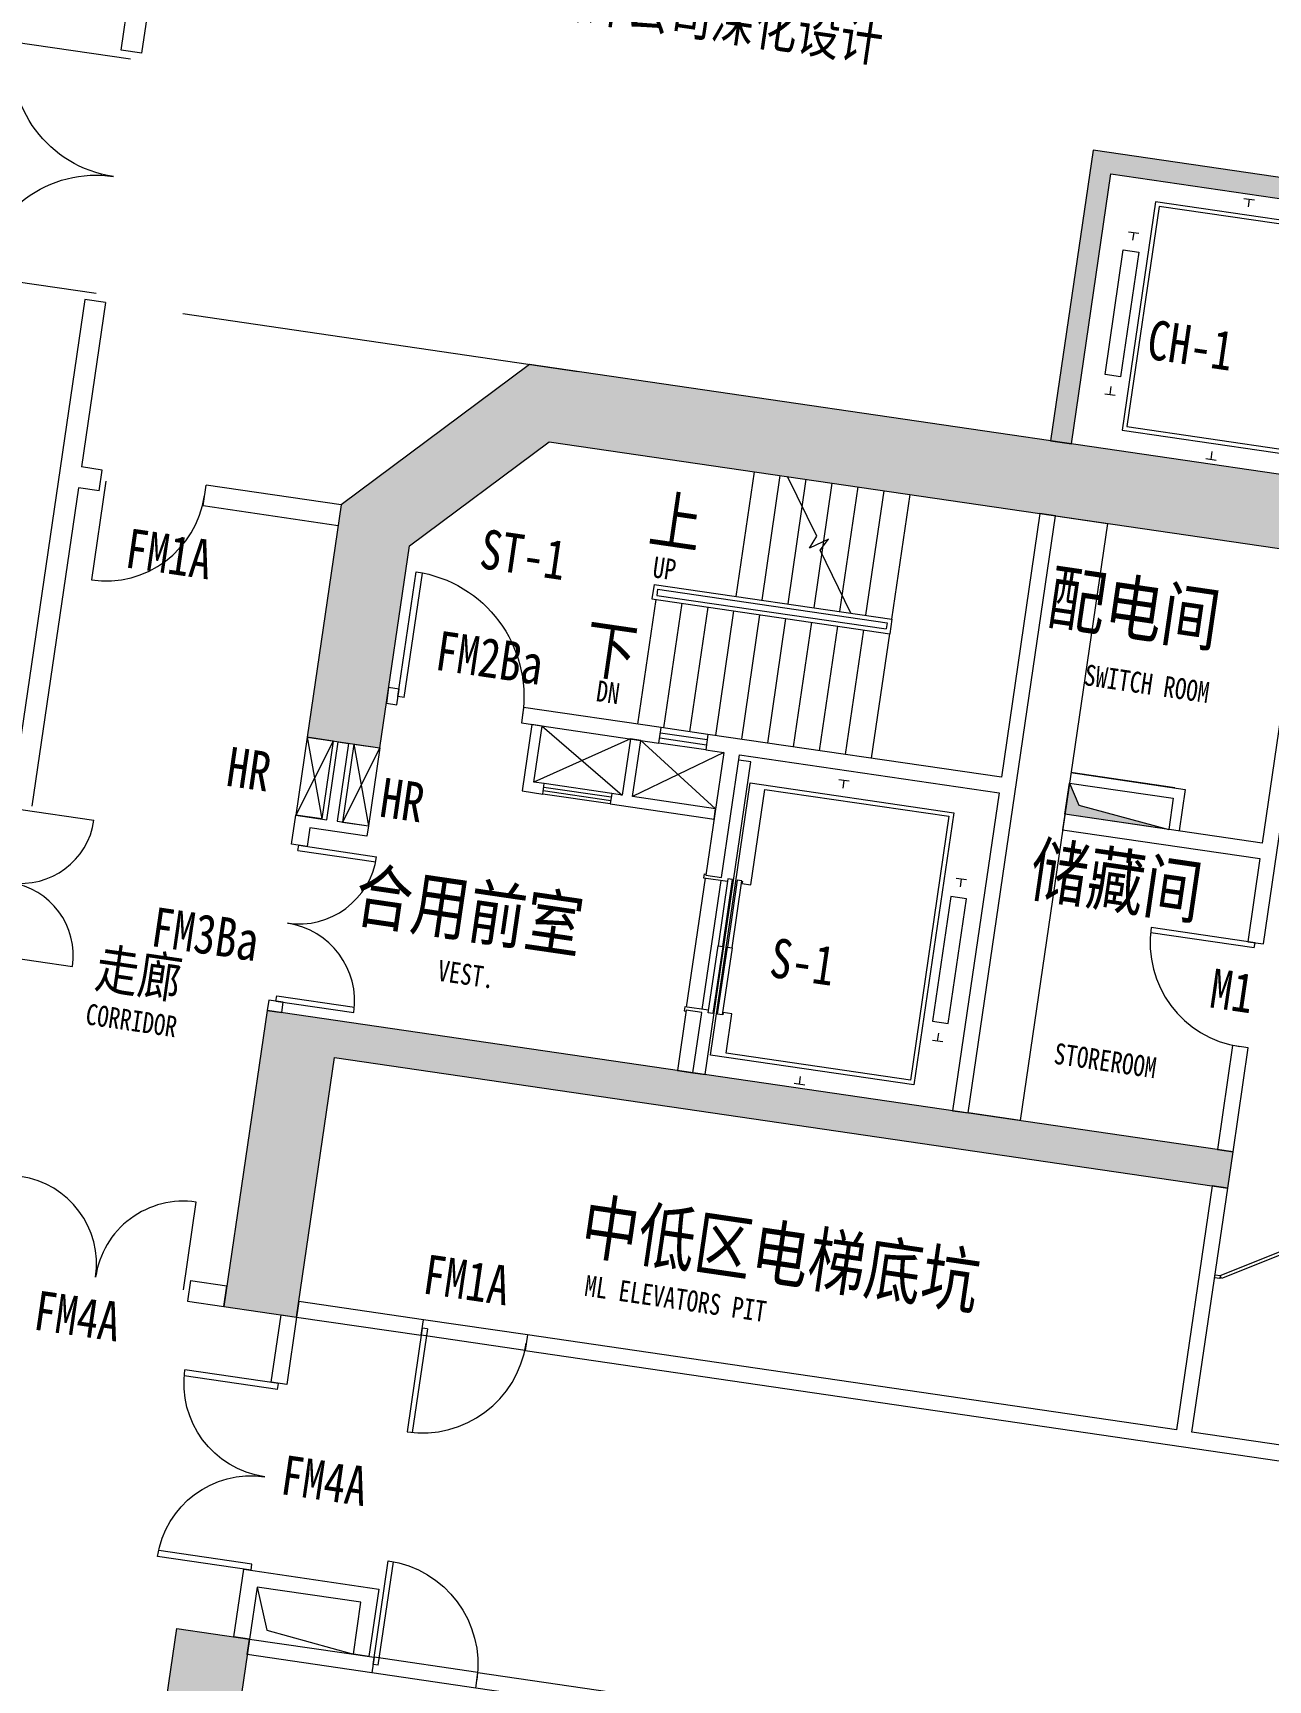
# Model space of a CAD drawing. Header units: inches. Extents: x -414268 to 632271, y -366004 to 318730.
# Drawn here: x 527222 to 538989, y 95382 to 111074 of the extents above; entities that cross this region are included whole.
import ezdxf
from ezdxf.enums import TextEntityAlignment as Align

# ---------------------------------------------------------------- set-up
doc = ezdxf.new("R2010")
doc.units = ezdxf.units.IN
doc.header["$LTSCALE"] = 1200
doc.header["$MEASUREMENT"] = 0
doc.layers.get('0').update_dxf_attribs({"linetype": 'CONTINUOUS', "lineweight": 0})
doc.layers.get('DEFPOINTS').update_dxf_attribs({"linetype": 'CONTINUOUS', "lineweight": 0})
for name, color, linetype, lineweight in [('0--尺寸', 3, 'CONTINUOUS', 0), ('a-door-p', 7, 'CONTINUOUS', 0), ('COL-HATCH', 7, 'CONTINUOUS', 0), ('COLUMN', 7, 'CONTINUOUS', 0), ('ELEV-DOOR', 7, 'CONTINUOUS', 0), ('ELEV-EVTR', 7, 'CONTINUOUS', 0), ('EN-TEXT', 7, 'CONTINUOUS', 0), ('GROUND', 7, 'CONTINUOUS', 0), ('HATCH', 7, 'CONTINUOUS', 0), ('LEE-KT1', 7, 'CONTINUOUS', 0), ('LVL_31-39$0$a-door-p', 7, 'CONTINUOUS', 0), ('PUB_TEXT', 7, 'CONTINUOUS', 0), ('STAIR', 7, 'CONTINUOUS', 0), ('TEXT-EN', 7, 'CONTINUOUS', 0), ('WALL', 7, 'CONTINUOUS', 0), ('WINDOW', 7, 'CONTINUOUS', 0), ('WINDOW_TEXT', 7, 'CONTINUOUS', 0), ('井道', 7, 'CONTINUOUS', 0), ('消火栓', 7, 'CONTINUOUS', 0)]:
    doc.layers.add(name, color=color, linetype=linetype, lineweight=lineweight)
doc.styles.add('-黑体', font='simhei.ttf', dxfattribs={"width": 0.8})
doc.styles.add('COL-GRID-UG-1_8A_200701112', font='romans.shx', dxfattribs={"width": 0.85})
doc.styles.add('SIMPLEX', font='SIMPLEX.SHX')
doc.dimstyles.new('DIMN150', dxfattribs={"dimscale": 1.5, "dimtxt": 250, "dimasz": 1, "dimexe": 250, "dimexo": 300, "dimgap": 150, "dimtad": 1, "dimdec": 0, "dimzin": 0, "dimdsep": 46, "dimtxsty": 'COL-GRID-UG-1_8A_200701112', "dimblk": '_DIMX', "dimcen": 0.09, "dimdle": 0.375, "dimclrd": 1, "dimclre": 1, "dimclrt": 7, "dimadec": 0, "dimazin": 0, "dimtfac": 1, "dimtdec": 0, "dimtix": 1, "dimtmove": 0, "dimatfit": 3, "dimldrblk": '_DIMX', "dimfxl": 250, "dimtolj": 1, "dimtzin": 0, "dimarcsym": 0})

# ---------------------------------------------------------------- blocks, each defined once
blk = doc.blocks.new('_DBLK1')
for p, q in [((-0.47, 0), (-0.47, -0.47)), ((0.47, 0), (0.47, -0.47))]:
    blk.add_line(p, q)
for centre, start, end in [((-0.47, 0), 270, 0), ((0.47, 0), 180, 270)]:
    blk.add_arc(centre, 0.47, start, end)
at = {"layer": 'WINDOW_TEXT', "style": 'SIMPLEX', "flags": 9}
blk.add_attdef('A', text='', height=1, dxfattribs=at).set_placement((0, 1.5), align=Align.MIDDLE)
blk = doc.blocks.new('_DBLK')
blk.add_line((-0.45, 0), (-0.45, -0.95))
blk.add_arc((-0.45, 0), 0.95, 270, 0)
at = {"layer": 'WINDOW_TEXT', "style": 'SIMPLEX', "flags": 9}
blk.add_attdef('A', text='', height=1, dxfattribs=at).set_placement((0, 1.5), align=Align.MIDDLE)
blk = doc.blocks.new('_A1LBT')
for p, q in [((0.45, 0), (0.45, 0.997)), ((0.5, 0), (0.5, 1)), ((0.45, 0), (0.5, 0))]:
    blk.add_line(p, q)
blk.add_arc((0.5, 0), 1, 90, 180)
blk = doc.blocks.new('_A0LCF')
for p, q in [((-0.5, 0), (-0.5, 0.5)), ((-0.4667, 0), (-0.4667, 0.4989)), ((0.4667, 0), (0.4667, 0.4989)), ((0.5, 0), (0.5, 0.5)), ((-0.4667, 0), (-0.5, 0)), ((0.5, 0), (0.4667, 0))]:
    blk.add_line(p, q)
for centre, start, end in [((-0.5, 0), 0, 90), ((0.5, 0), 90, 180)]:
    blk.add_arc(centre, 0.5, start, end)
blk = doc.blocks.new('_A1OSQ')
for p, q in [((0.45, 0), (0.45, 0.997)), ((0.5, 0), (0.5, 1)), ((0.45, 0), (0.5, 0))]:
    blk.add_line(p, q)
blk.add_arc((0.5, 0), 1, 90, 180)
blk = doc.blocks.new('电梯1')
at = {"layer": 'ELEV-DOOR'}
for points in [[(1941, 0), (1941, 645), (1986, 645), (1986, 0)], [(2031, 0), (2031, 645), (2076, 645), (2076, 0)], [(1941, 0), (1941, -645), (1986, -645), (1986, 0)], [(2031, 0), (2031, -645), (2076, -645), (2076, 0)]]:
    blk.add_lwpolyline(points, close=True, dxfattribs=at)
at = {"layer": 'ELEV-EVTR', "color": 2}
blk.add_lwpolyline([(2138, -1300), (2021, -1300), (2022, 1300), (2138, 1300)], dxfattribs=at)
blk.add_lwpolyline([(238, 1100), (238, -1100), (1996, -1100), (1996, 1100), (238, 1100)], close=True, dxfattribs=at)
at = {"layer": 'ELEV-EVTR', "color": 5}
for points in [[(1067, 1253), (1167, 1253)], [(1117, 1253), (1117, 1178)], [(25, 780), (125, 780)], [(75, 780), (75, 705)], [(25, -780), (125, -780)], [(75, -780), (75, -705)], [(1067, -1253), (1167, -1253)], [(1117, -1253), (1117, -1178)]]:
    blk.add_lwpolyline(points, dxfattribs=at)
at = {"layer": 'ELEV-EVTR'}
blk.add_lwpolyline([(1936, 645), (1936, 620), (1851, 620), (1851, 1060), (278, 1060), (278, -1060), (1851, -1060), (1851, -620), (1936, -620), (1936, -645)], dxfattribs=at)
blk.add_lwpolyline([(0, -600), (0, 600), (150, 600), (150, -600)], close=True, dxfattribs=at)
blk = doc.blocks.new('HR')
at = {"layer": '消火栓'}
for p, q in [((-250, 0), (-250, 750)), ((-250, 0), (0, 750)), ((0, 0), (-250, 750)), ((-250, 750), (0, 750)), ((0, 0), (0, 750)), ((-250, 0), (0, 0))]:
    blk.add_line(p, q, dxfattribs=at)
blk = doc.blocks.new('_WBLK')
for p, q in [((-0.5, 0.5), (0.5, 0.5)), ((0.5, 0.167), (-0.5, 0.167)), ((0.5, -0.167), (-0.5, -0.167)), ((-0.5, -0.5), (0.5, -0.5))]:
    blk.add_line(p, q)
at = {"layer": 'WINDOW_TEXT', "style": 'SIMPLEX', "flags": 9}
blk.add_attdef('A', text='', height=1, dxfattribs=at).set_placement((0, 1.5), align=Align.MIDDLE)
blk = doc.blocks.new('_DIMX')
blk.add_line((-150, 0), (150, 0))
at = {"const_width": 50}
blk.add_lwpolyline([(-70, -70), (70, 70)], dxfattribs=at)
blk = doc.blocks.new('*D267')
at = {"layer": '0--尺寸', "color": 0, "lineweight": -2}
for p, q in [((526482, 117820), (528143, 117577)), ((527771, 117630), (526325, 107738)), ((525034, 107926), (526696, 107683))]:
    blk.add_line(p, q, dxfattribs=at)
at = {"layer": 'DEFPOINTS', "color": 0}
for p in [(526036, 117885), (524589, 107991), (526325, 107737)]:
    blk.add_point(p, dxfattribs=at)
at = {"layer": '0--尺寸', "color": 0, "lineweight": -2, "xscale": 1.5, "yscale": 1.5, "zscale": 1.5}
for p, rotation in [((527772, 117632), 81.6793996836047), ((526325, 107737), 261.6793996836047)]:
    blk.add_blockref('_DIMX', p, dxfattribs=dict(at, rotation=rotation))
at = {"layer": '0--尺寸', "color": 7, "insert": (526376, 112783), "char_height": 750, "attachment_point": 5, "rotation": 81.6794, "style": '-黑体'}
blk.add_mtext('\\A1;10000', dxfattribs=at)

msp = doc.modelspace()

# ---------------------------------------------------------------- hatches: boundary and pattern name
at = {"layer": 'COL-HATCH'}
for points in [[(537115.2, 107159.3), (537491.2, 109730.7), (539964.7, 109368.9), (539993.6, 109566.8), (537322.3, 109957.5), (536917.3, 107188.2)], [(537115.2, 107159.3), (537491.2, 109730.7), (539964.7, 109368.9), (539993.6, 109566.8), (537322.3, 109957.5), (536917.3, 107188.2)], [(539588.9, 106797.5), (531953.1, 107914.2), (530157.7, 106576.9), (529833.9, 104363.5), (530526.6, 104262.2), (530808.3, 106188.7), (532138.7, 107179.6), (539487.6, 106104.9)], [(539588.9, 106797.5), (531953.1, 107914.2), (530157.7, 106576.9), (529833.9, 104363.5), (530526.6, 104262.2), (530808.3, 106188.7), (532138.7, 107179.6), (539487.6, 106104.9)], [(538655.5, 100415.4), (529453.4, 101761.2), (529040.9, 98941.2), (529733.6, 98839.9), (530095.3, 101313.6), (538604.8, 100069.1)], [(538655.5, 100415.4), (529453.4, 101761.2), (529040.9, 98941.2), (529733.6, 98839.9), (530095.3, 101313.6), (538604.8, 100069.1)], [(528561.4, 90825.2), (527868.8, 90926.5), (528592.3, 95873.8), (529285, 95772.5), (528923.2, 93298.9), (537432.6, 92054.3), (537382, 91708), (528872.5, 92952.5)], [(528561.4, 90825.2), (527868.8, 90926.5), (528592.3, 95873.8), (529285, 95772.5), (528923.2, 93298.9), (537432.6, 92054.3), (537382, 91708), (528872.5, 92952.5)]]:
    msp.add_hatch(color=256, dxfattribs=at).paths.add_polyline_path(points)
at = {"layer": 'HATCH'}
msp.add_hatch(color=13, dxfattribs=at).paths.add_polyline_path([(537097.4, 103927.8), (537188, 103716.1), (538043.4, 103486.3), (537053.9, 103631)])

# ---------------------------------------------------------------- linework, layer by layer
msp.add_line((529040.9, 98941.2), (529069.9, 99139.1))
at = {"layer": 'a-door-p'}
msp.add_lwpolyline([(538484, 99242.9), (538533.5, 99235.6), (538529.1, 99205.9), (538479.6, 99213.2)], dxfattribs=at)
at = {"layer": 'COL-HATCH'}
msp.add_line((532417.1, 107846.4), (528649.3, 108397.4), dxfattribs=at)
msp.add_line((532417.1, 107846.4), (528649.3, 108397.4), dxfattribs=at)
at = {"layer": 'COLUMN'}
for points in [[(537115.2, 107159.3), (537491.2, 109730.7), (539964.7, 109368.9), (539993.6, 109566.8), (537322.3, 109957.5), (536917.3, 107188.2)], [(539588.9, 106797.5), (531953.1, 107914.2), (530157.7, 106576.9), (529833.9, 104363.5), (530526.6, 104262.2), (530808.3, 106188.7), (532138.7, 107179.6), (539487.6, 106104.9)], [(538655.5, 100415.4), (529453.4, 101761.2), (529040.9, 98941.2), (529733.6, 98839.9), (530095.3, 101313.6), (538604.8, 100069.1)], [(528561.4, 90825.2), (527868.8, 90926.5), (528592.3, 95873.8), (529285, 95772.5), (528923.2, 93298.9), (537432.6, 92054.3), (537382, 91708), (528872.5, 92952.5)]]:
    msp.add_lwpolyline(points, close=True, dxfattribs=at)
at = {"layer": 'DEFPOINTS'}
msp.add_lwpolyline([(528260.4, 110879.8), (528062.5, 110908.8)], dxfattribs=at)
at = {"layer": 'ELEV-DOOR', "color": 5}
for points in [[(533842, 103014.4), (533838.4, 102989.7), (533612.7, 103022.7), (533618.5, 103062.3), (533635.3, 103059.8)], [(533655.4, 101738), (533659, 101762.8), (533433.3, 101795.8), (533427.5, 101756.2), (533444.2, 101753.7)]]:
    msp.add_lwpolyline(points, dxfattribs=at)
at = {"layer": 'ELEV-DOOR'}
for points in [[(533793.2, 102369.7), (533886.6, 103007.9), (533842, 103014.4), (533748.7, 102376.2)], [(533882.3, 102356.7), (533975.6, 102994.9), (533931.1, 103001.4), (533837.8, 102363.2)], [(533793.2, 102369.7), (533699.9, 101731.5), (533655.4, 101738), (533748.7, 102376.2)], [(533882.3, 102356.7), (533788.9, 101718.5), (533744.4, 101725), (533837.8, 102363.2)]]:
    msp.add_lwpolyline(points, close=True, dxfattribs=at)
at = {"layer": 'ELEV-EVTR'}
for p, q in [((533450, 101793.3), (533629.5, 103020.3)), ((533598.4, 101771.6), (533777.9, 102998.6))]:
    msp.add_line(p, q, dxfattribs=at)
at = {"layer": 'ELEV-EVTR', "color": 2}
msp.add_lwpolyline([(533510.2, 101168), (533625.1, 101151.2), (534060.3, 104129.6), (533945.8, 104146.3)], dxfattribs=at)
msp.add_lwpolyline([(535994.7, 103644.6), (535615.6, 101052.1), (533677.4, 101335.6), (534056.5, 103928), (535994.7, 103644.6)], close=True, dxfattribs=at)
at = {"layer": 'ELEV-EVTR', "color": 5}
for points in [[(534998.3, 103944.9), (534899.3, 103959.4)], [(534948.8, 103952.1), (534937.9, 103877.9)], [(536116, 103005.3), (536017, 103019.7)], [(536066.5, 103012.5), (536055.6, 102938.3)], [(535840.7, 101468.9), (535851.6, 101543.1)], [(535890.2, 101461.7), (535791.3, 101476.2)], [(534574.8, 101049.7), (534475.9, 101064.2)], [(534525.4, 101056.9), (534536.2, 101131.2)]]:
    msp.add_lwpolyline(points, dxfattribs=at)
at = {"layer": 'ELEV-EVTR'}
msp.add_lwpolyline([(533980.6, 102994.2), (533977, 102969.4), (534061.1, 102957.1), (534194.2, 103867.5), (535949.3, 103610.8), (535581.8, 101097.5), (533826.6, 101354.2), (533881.6, 101730.2), (533797.5, 101742.5), (533793.9, 101717.8)], dxfattribs=at)
msp.add_lwpolyline([(535941, 101636.2), (536114.7, 102823.6), (535966.2, 102845.3), (535792.6, 101657.9)], close=True, dxfattribs=at)
at = {"layer": 'GROUND'}
for p, q in [((537111.8, 104026.8), (538200.2, 103867.6)), ((538200.2, 103867.6), (538142.4, 103471.8)), ((531932.1, 98670), (530942.6, 98814.7)), ((531910.4, 98521.5), (530920.9, 98666.3)), ((531461.8, 95454.2), (530472.3, 95598.9)), ((531440.1, 95305.8), (530450.6, 95450.5))]:
    msp.add_line(p, q, dxfattribs=at)
for points in [[(537053.9, 103631), (537097.4, 103927.8), (538086.8, 103783.1), (538043.4, 103486.3)], [(538101.3, 103882.1), (537111.8, 104026.8)]]:
    msp.add_lwpolyline(points, dxfattribs=at)
at = {"layer": 'LVL_31-39$0$a-door-p'}
msp.add_lwpolyline([(539380.9, 99540.2), (538544.5, 99207.7), (538533.5, 99235.6), (539369.8, 99568), (539380.9, 99540.2)], dxfattribs=at)
at = {"layer": 'STAIR'}
for p, q in [((533921.3, 105706.2), (534094.9, 106893.5)), ((534168.6, 105670), (534342.3, 106857.4)), ((534688.8, 106280), (534412.3, 106847.1)), ((534416, 105633.8), (534589.7, 106821.2)), ((534663.4, 105597.6), (534837, 106785)), ((534910.7, 105561.5), (535084.4, 106748.8)), ((535158.1, 105525.3), (535331.8, 106712.7)), ((535405.5, 105489.1), (535579.1, 106676.5)), ((534621.9, 106164), (534688.8, 106280)), ((534802.5, 106252), (534621.9, 106164)), ((534721, 106145.5), (534802.5, 106252)), ((535012.9, 105546.5), (534721, 106145.5)), ((533139.6, 105820.5), (533119.3, 105682)), ((533139.6, 105820.5), (535405.5, 105489.1)), ((533173.4, 105775.1), (533164.7, 105715.8)), ((533173.4, 105775.1), (535360.1, 105455.3)), ((532985.3, 104488.8), (533158.9, 105676.2)), ((533119.3, 105682), (535385.2, 105350.6)), ((533164.7, 105715.8), (535351.4, 105395.9)), ((533232.6, 104452.6), (533406.3, 105640)), ((533480, 104416.5), (533653.6, 105603.8)), ((533727.4, 104380.3), (533901, 105567.6)), ((533974.7, 104344.1), (534148.4, 105531.5)), ((534222.1, 104307.9), (534395.7, 105495.3)), ((534469.5, 104271.7), (534643.1, 105459.1)), ((535360.1, 105455.3), (535351.4, 105395.9)), ((535405.5, 105489.1), (535385.2, 105350.6)), ((534716.8, 104235.6), (534890.5, 105422.9)), ((534964.2, 104199.4), (535137.9, 105386.8)), ((535211.6, 104163.2), (535385.2, 105350.6))]:
    msp.add_line(p, q, dxfattribs=at)
at = {"layer": 'WALL'}
for p, q in [((528062.5, 110908.8), (528765.1, 115712.6)), ((528260.4, 110879.8), (528950.4, 115595.2)), ((528260.4, 110879.8), (528062.5, 110908.8)), ((527715.2, 108534), (527013.3, 103735.1)), ((527913.1, 108505.1), (527684, 106938.7)), ((527913.1, 108505.1), (527715.2, 108534)), ((527881.9, 106909.8), (527684, 106938.7)), ((527852.9, 106711.9), (527881.9, 106909.8)), ((527655, 106740.8), (527211.2, 103706.1)), ((527852.9, 106711.9), (527655, 106740.8)), ((528842.4, 106567.1), (528871.3, 106765)), ((530157.7, 106576.9), (528871.3, 106765)), ((530128.7, 106379), (528842.4, 106567.1)), ((528723.6, 99189.8), (528694.6, 98991.9)), ((528723.6, 99189.8), (529069.9, 99139.1)), ((528694.6, 98991.9), (529040.9, 98941.2))]:
    msp.add_line(p, q, dxfattribs=at)
for points in [[(536964.4, 106474), (536815.9, 106495.7), (536448.4, 103982.5), (533653.1, 104391.3), (533631.4, 104242.8), (533804.6, 104217.5), (533633.8, 103049.9), (533782.2, 103028.2), (533953, 104195.8), (536426.7, 103834), (535983.9, 100806.2), (536132.3, 100784.5)], [(536132.3, 100784.4), (536964.4, 106473.9), (537459.1, 106401.5), (536627, 100712)], [(530610.5, 104836.3), (530588.8, 104687.8), (530687.7, 104673.4), (530709.4, 104821.8)], [(537032.2, 103482.6), (538912.2, 103207.6), (538796.5, 102416), (538944.9, 102394.3), (539263.3, 104571.2), (539461.2, 104542.2), (539482.9, 104690.7), (539285, 104719.6), (539313.9, 104917.5), (539165.5, 104939.2), (538933.9, 103356), (537053.9, 103631)], [(531875.1, 104499.7), (533186.1, 104308), (533207.9, 104456.4), (531896.8, 104648.1)], [(531974, 104485.2), (531881.4, 103852), (532079.3, 103823), (532093.8, 103922), (531994.8, 103936.5), (532073, 104470.8)], [(530229.7, 104305.6), (530121.2, 103563.5), (530418, 103520.1), (530403.6, 103421.2), (529859.4, 103500.8), (529833.3, 103322.7), (529684.9, 103344.4), (529725.4, 103621.4), (530022.3, 103578), (530130.8, 104320.1)], [(532914, 104347.8), (532835.9, 103813.4), (532737, 103827.9), (532722.5, 103729), (533712, 103584.3), (533726.4, 103683.2), (532934.8, 103799), (533013, 104333.3)], [(529606.4, 101839.9), (529467.8, 101860.2), (529453.4, 101761.2), (529591.9, 101740.9)], [(533594.1, 101741.9), (533445.7, 101763.6), (533361.8, 101189.7), (533510.2, 101168)], [(538651.8, 101426.6), (538507, 100437.1), (538655.5, 100415.4), (538800.2, 101404.9)], [(541332.1, 97295.2), (538264.7, 97743.8), (538604.8, 100069.1), (538456.4, 100090.8), (538116.3, 97765.5), (531932.1, 98670), (531910.4, 98521.5), (541310.4, 97146.8), (548434.6, 96104.9), (548456.3, 96253.3), (541480.5, 97273.5), (541820.6, 99598.8), (541672.2, 99620.5)], [(529639.5, 98196.8), (529491.1, 98218.5), (529585.1, 98861.6), (529733.6, 98839.9)], [(529733.6, 98839.9), (530920.9, 98666.3), (530942.6, 98814.7), (529755.3, 98988.3)], [(530274.4, 95627.8), (530346.8, 96122.6), (529357.3, 96267.3), (529285, 95772.5), (529136.5, 95794.2), (529230.6, 96437.4), (530516.9, 96249.3), (530422.8, 95606.1)], [(529285, 95772.5), (530472.3, 95598.9), (530450.6, 95450.5), (529263.2, 95624.1)], [(531440.1, 95305.8), (531461.8, 95454.2), (537794.4, 94528), (537432.6, 92054.3), (537284.2, 92076), (537624.3, 94401.3)]]:
    msp.add_lwpolyline(points, close=True, dxfattribs=at)
at = {"layer": '井道'}
for p, q in [((532073, 104470.8), (532835.9, 103813.4)), ((532914, 104347.8), (531994.8, 103936.5)), ((533804.6, 104217.5), (532934.8, 103799)), ((533013, 104333.3), (533726.4, 103683.2))]:
    msp.add_line(p, q, dxfattribs=at)
msp.add_lwpolyline([(537097.4, 103927.8), (537188, 103716.1), (538043.4, 103486.3), (537053.9, 103631)], close=True, dxfattribs=at)
msp.add_lwpolyline([(529357.3, 96267.3), (529449, 95857.5), (530274.4, 95627.8)], dxfattribs=at)

# ---------------------------------------------------------------- block references
at = {"rotation": 171.6793996837652}
msp.add_blockref('HR', (529833.9, 104363.5), dxfattribs=at)
at = {"xscale": -1, "rotation": 171.6793996836047}
msp.add_blockref('HR', (530526.6, 104262.2), dxfattribs=at)
at = {"layer": 'COL-HATCH', "rotation": 351.6793996836047}
msp.add_blockref('电梯1', (537523, 108412.2), dxfattribs=at)
at = {"layer": 'WINDOW'}
for name, p, xscale, yscale, zscale, rotation in [('_DBLK1', (527987.8, 109706.9), 2400.000000000004, -2399.999999999996, 2400, 81.67939968802122), ('_DBLK', (528362.1, 106738.4), 1000.000000000049, 999.9999999999962, 1000, 351.6793996836047), ('_A1LBT', (531293, 104665.6), 1200.000000000027, -1200.000000000023, 1200, 171.6793996840231), ('_WBLK', (533419.6, 104349.6), 449.999999999987, 150.0000000036998, 450, 171.679399684024), ('_WBLK', (532408.1, 103825.5), 650.0000000000225, 100.0000000074597, 650, 171.6793996840228), ('_DBLK1', (527003.7, 102978.5), 1500.000000000018, 1499.999999999986, 1500, 81.67939968502206), ('_A0LCF', (529645.6, 102592.1), 1499.999999999985, 1499.999999999986, 1500, 261.6793996840242), ('_A1OSQ', (538793.4, 101911.2), -999.9999999999959, -999.9999999999962, 1000, 261.679399684022), ('_DBLK1', (527818.6, 99221), 1800.00000000001, 1800.000000000005, 1800, 171.6793996840234), ('_A1OSQ', (531425.8, 98663.2), 999.999999999996, 999.9999999999962, 1000, 171.679399684022), ('_A0LCF', (529430.1, 97317.8), 1800.000000000014, -1800.000000000014, 1800, 261.6793996840225), ('_A1OSQ', (530956.9, 95457.3), -999.9999999999958, 999.9999999999962, 1000, 351.6793996836047)]:
    msp.add_blockref(name, p, dxfattribs=dict(at, xscale=xscale, yscale=yscale, zscale=zscale, rotation=rotation))

# ---------------------------------------------------------------- texts
at = {"layer": 'EN-TEXT', "style": '-黑体', "width": 0.8}
for s, p in [('SWITCH ROOM', (537228.4, 104861.9)), ('STOREROOM', (536939.8, 101255.4))]:
    msp.add_text(s, height=200, rotation=351.6794, dxfattribs=at).set_placement(p)
at = {"layer": 'EN-TEXT', "char_height": 200, "width": 5312.725, "attachment_point": 1, "rotation": 351.6794, "style": '-黑体'}
for s, insert in [('UP', (533146.1, 106087)), ('DN', (532608.2, 104907.5)), ('VEST.', (531096.2, 102244.1)), ('CORRIDOR', (527743.7, 101828.4)), ('ML ELEVATORS PIT', (532497.3, 99241.7))]:
    msp.add_mtext(s, dxfattribs=dict(at, insert=insert))
at = {"layer": 'LEE-KT1', "style": '-黑体', "width": 0.8}
msp.add_text('此机房由专业环保设计公司深化设计', height=375, rotation=351.6794, dxfattribs=at).set_placement((528812.9, 111740.3))
at = {"layer": 'PUB_TEXT', "style": '-黑体', "width": 0.8}
for s, height, p in [('上', 450, (533074, 106233)), ('配电间', 500, (536867.8, 105463.1)), ('下', 450, (532451.4, 105001.9)), ('储藏间', 500, (536698.1, 102868.9)), ('合用前室', 500, (530261.5, 102626)), ('走廊', 375, (527798.9, 101988)), ('中低区电梯底坑', 500, (532419.5, 99471.4))]:
    msp.add_text(s, height=height, rotation=351.6794, dxfattribs=at).set_placement(p)
at = {"layer": 'TEXT-EN', "style": '-黑体', "width": 0.8}
for s, p in [('CH-1', (537821.2, 107972.7)), ('ST-1', (531463.2, 105978.1)), ('S-1', (534226.4, 102083.9))]:
    msp.add_text(s, height=375, rotation=351.6794, dxfattribs=at).set_placement(p)
at = {"layer": 'WINDOW_TEXT', "style": '-黑体', "width": 0.8}
for s, p in [('FM1A', (528086.3, 105984.3)), ('FM2Ba', (531040.9, 105009.1)), ('FM3Ba', (528332.4, 102377)), ('M1', (538419.3, 101792.1)), ('FM1A', (530922.3, 99067.9)), ('FM4A', (527213.9, 98723.6)), ('FM4A', (529567.4, 97155.8))]:
    msp.add_text(s, height=375, rotation=351.6794, dxfattribs=at).set_placement(p)
at = {"layer": '消火栓', "style": '-黑体', "width": 0.8}
for p in [(529050.9, 103904), (530512.2, 103610)]:
    msp.add_text('HR', height=375, rotation=351.6794, dxfattribs=at).set_placement(p)

# ---------------------------------------------------------------- dimensions: what is measured, and where the dimension line sits
at = {"layer": '0--尺寸'}
dim = msp.add_linear_dim(base=(526324.6, 107736.9), p1=(526036.3, 117885.5), p2=(524589.2, 107990.7), angle=81.6794, dimstyle='DIMN150', override={"dimtxt": 500, "dimgap": 200, "dimtxsty": '-黑体', "dimclrd": 0, "dimclre": 0, "dimfxl": 0.36, "dimarcsym": 1}, dxfattribs=at)
dim.commit()
dim.dimension.update_dxf_attribs({"geometry": '*D267', "text_midpoint": (526376.1, 112782.6)})

doc.saveas('drawing.dxf')
